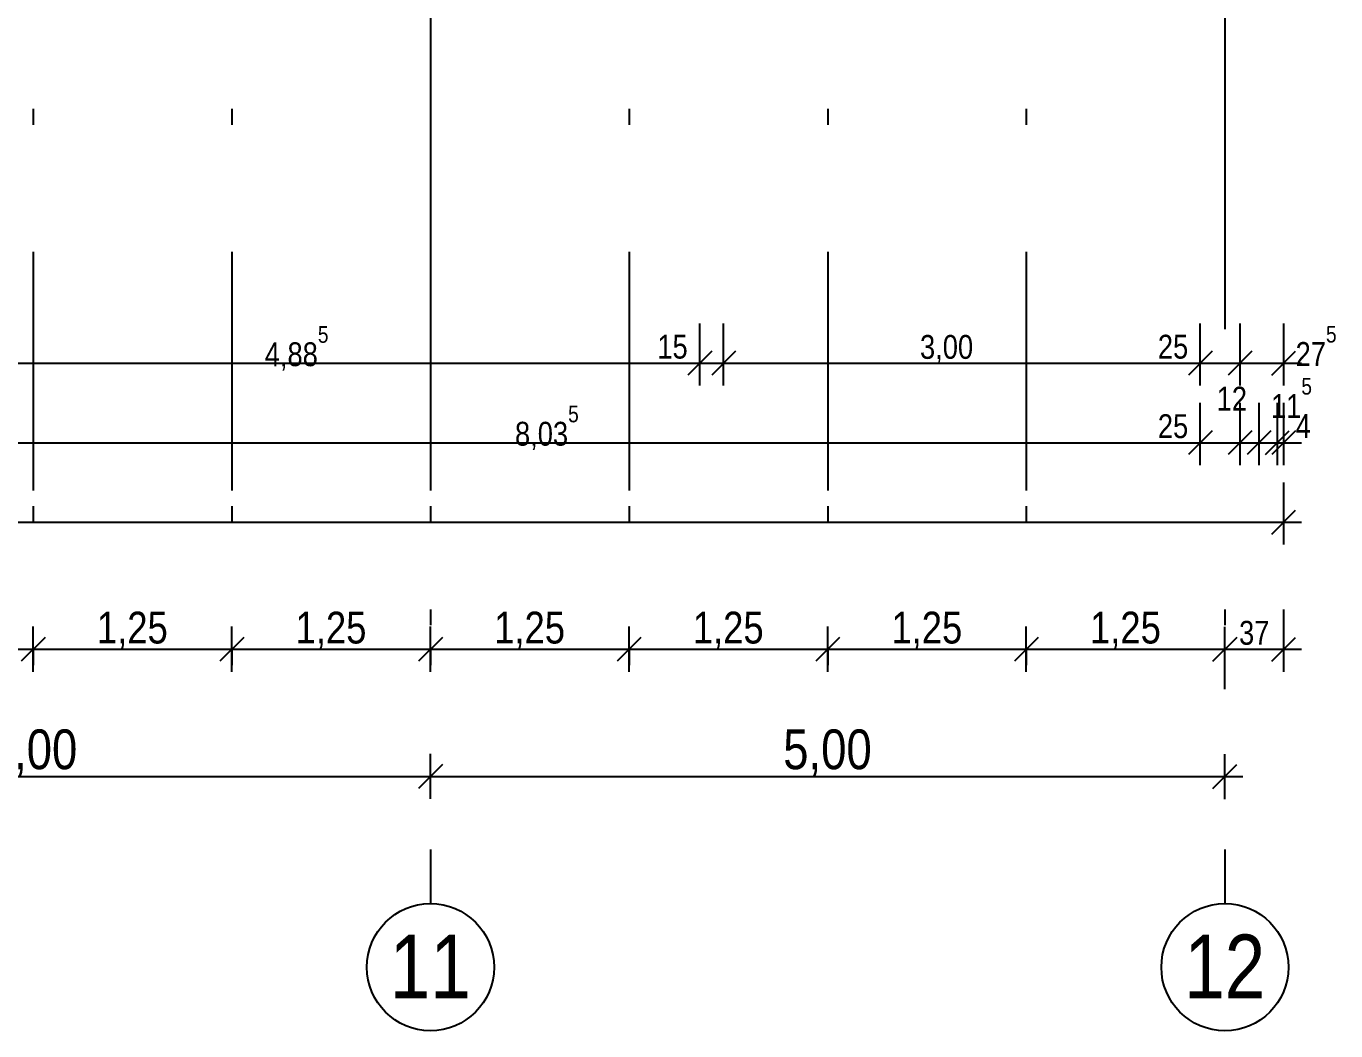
# Model space of a CAD drawing. Extents: x 0.1 to 69.2, y -3.1 to 71.7.
# Drawn here: x 47.27 to 55.51, y -3.14 to 3.18 of the extents above; entities that cross this region are included whole.
import ezdxf

# ---------------------------------------------------------------- set-up
doc = ezdxf.new("R2010")
doc.units = 0
doc.header["$MEASUREMENT"] = 0
doc.linetypes.add('Achse', pattern=[0.0023, 0, -0.0008, 0.0015, 0])
doc.linetypes.add('Strichpunktlinie', pattern=[0.006703, 0.003528, -0.001764, 0, -0.001411])
for name, color, linetype in [('A11 Achsen-Bem.A', 7, 'Continuous'), ('A11 Achsen.A', 7, 'Continuous'), ('A12 Achsen1.A', 7, 'Continuous'), ('A71 Bem100.TX', 7, 'Continuous')]:
    doc.layers.add(name, color=color, linetype=linetype)
doc.styles.add('ERSTELLTER_STIL_1', font='ARIALN.TTF')

msp = doc.modelspace()

# ---------------------------------------------------------------- linework, layer by layer
at = {"layer": 'A11 Achsen-Bem.A', "linetype": 'Continuous', "ltscale": 1000}
for p, q in [((47.3116, -0.8812), (47.3116, -0.5979)), ((48.5616, -0.8812), (48.5616, -0.5979)), ((49.8116, -0.8812), (49.8116, -0.5979)), ((51.0616, -0.8812), (51.0616, -0.5979)), ((52.3116, -0.8812), (52.3116, -0.5979)), ((53.5616, -0.8812), (53.5616, -0.5979)), ((54.8116, -0.8832), (54.8116, -0.5999)), ((46.0616, -0.7405), (47.3116, -0.7405)), ((47.3866, -0.6655), (47.2366, -0.8155)), ((47.3116, -0.7405), (48.5616, -0.7405)), ((48.6366, -0.6655), (48.4866, -0.8155)), ((48.5616, -0.7405), (49.8116, -0.7405)), ((49.8866, -0.6655), (49.7366, -0.8155)), ((49.8116, -0.7405), (51.0616, -0.7405)), ((51.1366, -0.6655), (50.9866, -0.8155)), ((51.0616, -0.7405), (52.3116, -0.7405)), ((52.3866, -0.6655), (52.2366, -0.8155)), ((52.3116, -0.7405), (53.5616, -0.7405)), ((53.6366, -0.6655), (53.4866, -0.8155)), ((53.5616, -0.7405), (54.8116, -0.7405)), ((54.7366, -0.8155), (54.8866, -0.6655)), ((54.8116, -0.7405), (54.9241, -0.7405)), ((49.8116, -1.6812), (49.8116, -1.3979)), ((54.8116, -1.6832), (54.8116, -1.3999)), ((49.8866, -1.4655), (49.7366, -1.6155)), ((54.7366, -1.6155), (54.8866, -1.4655)), ((44.8116, -1.5405), (49.8116, -1.5405)), ((49.8116, -1.5405), (54.8116, -1.5405)), ((54.8116, -1.5405), (54.9241, -1.5405))]:
    msp.add_line(p, q, dxfattribs=at)
at = {"layer": 'A11 Achsen.A', "linetype": 'Strichpunktlinie', "ltscale": 1000}
for p, q in [((49.8116, 66.0295), (49.8116, -2.3405)), ((54.8116, 66.0295), (54.8116, -2.3405))]:
    msp.add_line(p, q, dxfattribs=at)
at = {"layer": 'A11 Achsen.A', "linetype": 'Continuous', "ltscale": 1000}
for centre in [(49.8116, -2.7405), (54.8116, -2.7405)]:
    msp.add_circle(centre, 0.4, dxfattribs=at)
at = {"layer": 'A12 Achsen1.A', "linetype": 'Achse', "ltscale": 1000}
for p, q in [((47.3116, 2.6595), (47.3116, -0.8405)), ((48.5616, 2.6595), (48.5616, -0.8405)), ((49.8116, 2.6595), (49.8116, -0.8405)), ((51.0616, 2.6595), (51.0616, -0.8405)), ((52.3116, 2.6595), (52.3116, -0.8405)), ((53.5616, 2.6595), (53.5616, -0.8405))]:
    msp.add_line(p, q, dxfattribs=at)
at = {"layer": 'A71 Bem100.TX', "linetype": 'Continuous', "ltscale": 1000}
for p, q in [((51.5066, 0.9188), (51.5066, 1.3095)), ((51.6566, 0.9188), (51.6566, 1.3095)), ((54.6566, 0.9188), (54.6566, 1.3095)), ((54.9066, 0.9188), (54.9066, 1.3095)), ((55.1816, 0.9188), (55.1816, 1.3095)), ((51.5816, 1.1345), (51.4316, 0.9845)), ((51.7316, 1.1345), (51.5816, 0.9845)), ((54.7316, 1.1345), (54.5816, 0.9845)), ((54.9816, 1.1345), (54.8316, 0.9845)), ((55.1066, 0.9845), (55.2566, 1.1345)), ((46.6216, 1.0595), (51.5066, 1.0595)), ((51.5066, 1.0595), (51.6566, 1.0595)), ((51.6566, 1.0595), (54.6566, 1.0595)), ((54.6566, 1.0595), (54.9066, 1.0595)), ((54.9066, 1.0595), (55.1816, 1.0595)), ((55.1816, 1.0595), (55.2941, 1.0595)), ((54.6566, 0.4188), (54.6566, 0.8095)), ((54.9066, 0.4188), (54.9066, 0.8095)), ((55.0266, 0.4188), (55.0266, 0.8095)), ((55.1416, 0.4188), (55.1416, 0.8095)), ((55.1816, 0.4188), (55.1816, 0.8095)), ((54.7316, 0.6345), (54.5816, 0.4845)), ((54.9816, 0.6345), (54.8316, 0.4845)), ((55.1016, 0.6345), (54.9516, 0.4845)), ((55.0666, 0.4845), (55.2166, 0.6345)), ((55.2566, 0.6345), (55.1066, 0.4845)), ((46.6216, 0.5595), (54.6566, 0.5595)), ((54.6566, 0.5595), (54.9066, 0.5595)), ((54.9066, 0.5595), (55.0266, 0.5595)), ((55.0266, 0.5595), (55.1416, 0.5595)), ((55.1416, 0.5595), (55.1816, 0.5595)), ((55.1816, 0.5595), (55.2941, 0.5595)), ((55.1816, -0.0812), (55.1816, 0.3095)), ((55.1066, -0.0155), (55.2566, 0.1345)), ((25.6916, 0.0595), (55.1816, 0.0595)), ((55.1816, 0.0595), (55.2941, 0.0595)), ((55.1816, -0.8812), (55.1816, -0.4905)), ((54.8116, -0.9905), (54.8116, -0.5999)), ((54.6991, -0.7405), (54.8116, -0.7405)), ((54.8866, -0.6655), (54.7366, -0.8155)), ((54.8116, -0.7405), (55.1816, -0.7405)), ((55.1066, -0.8155), (55.2566, -0.6655)), ((55.1816, -0.7405), (55.2941, -0.7405))]:
    msp.add_line(p, q, dxfattribs=at)

# ---------------------------------------------------------------- texts
at = {"linetype": 'Continuous', "char_height": 0.15, "attachment_point": 7, "style": 'ERSTELLTER_STIL_1'}
for s, insert in [('{4,88\\A1{\\H0.7x;\\S5^  ;}}', (48.7685, 1.0129)), ('{27\\A1{\\H0.7x;\\S5^  ;}}', (55.2566, 1.0426)), ('{11\\A1{\\H0.7x;\\S5^  ;}}', (55.1016, 0.7151)), ('{8,03\\A1{\\H0.7x;\\S5^  ;}}', (50.3435, 0.5129))]:
    msp.add_mtext(s, dxfattribs=dict(at, insert=insert))
at = {"layer": 'A11 Achsen-Bem.A', "linetype": 'Continuous', "attachment_point": 7, "style": 'ERSTELLTER_STIL_1'}
for s, insert, char_height in [('{1,25}', (47.7126, -0.741), 0.2), ('{1,25}', (48.9626, -0.741), 0.2), ('{1,25}', (50.2126, -0.741), 0.2), ('{1,25}', (51.4626, -0.741), 0.2), ('{1,25}', (52.7126, -0.741), 0.2), ('{1,25}', (53.9626, -0.741), 0.2), ('{5,00}', (47.0316, -1.5411), 0.25), ('{5,00}', (52.0316, -1.5411), 0.25)]:
    msp.add_mtext(s, dxfattribs=dict(at, insert=insert, char_height=char_height))
at = {"layer": 'A11 Achsen.A', "linetype": 'Continuous', "char_height": 0.4, "attachment_point": 4, "style": 'ERSTELLTER_STIL_1'}
for s, insert in [('{11}', (49.5556, -2.7353)), ('{12}', (54.5556, -2.7353))]:
    msp.add_mtext(s, dxfattribs=dict(at, insert=insert))
at = {"layer": 'A71 Bem100.TX', "linetype": 'Continuous', "char_height": 0.15, "attachment_point": 7, "style": 'ERSTELLTER_STIL_1'}
for s, insert in [('{15}', (51.2396, 1.0863)), ('{3,00}', (52.8926, 1.0591)), ('{25}', (54.3896, 1.0863)), ('{12}', (54.7596, 0.7614)), ('{25}', (54.3896, 0.5863)), ('{4}', (55.2566, 0.5895)), ('{37}', (54.9006, -0.7137))]:
    msp.add_mtext(s, dxfattribs=dict(at, insert=insert))

doc.saveas('drawing.dxf')
